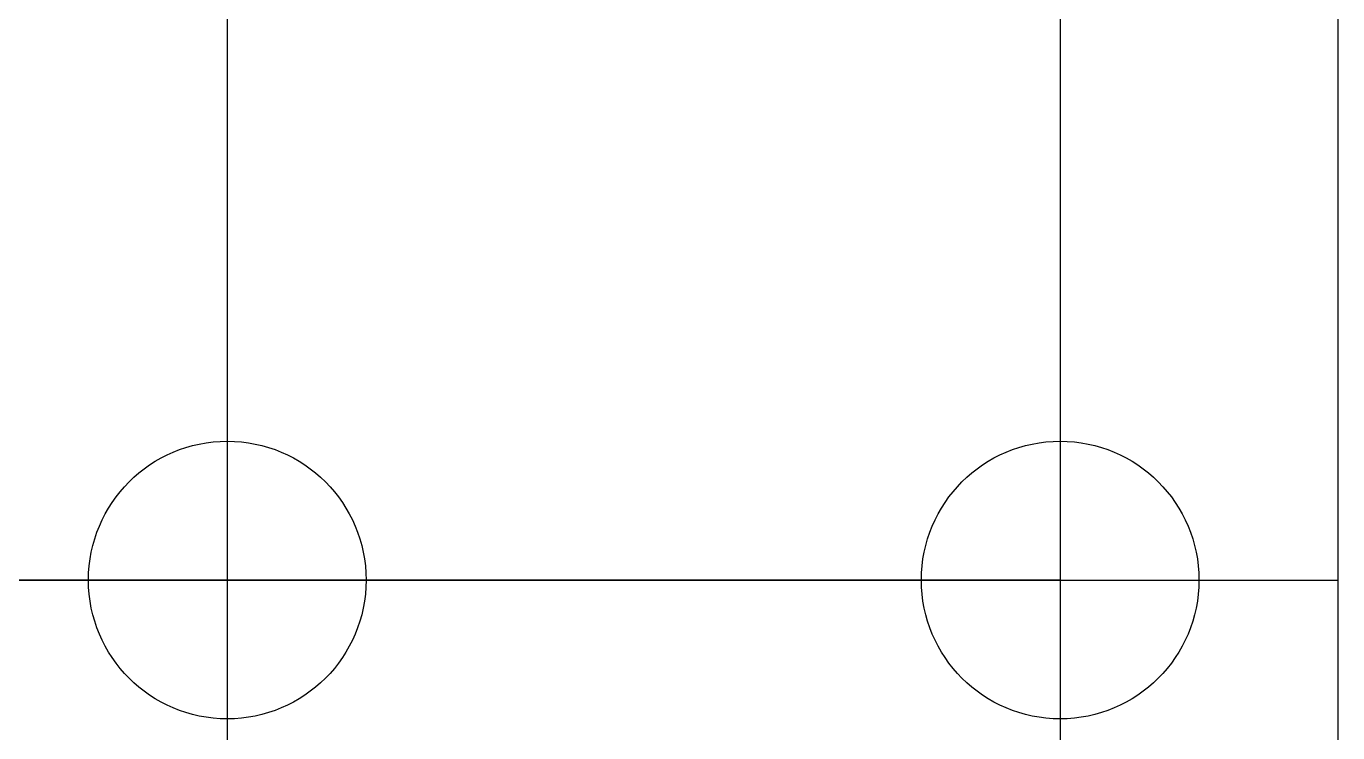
# Model space of a CAD drawing. Header units: metres. Extents: x 5647 to 71479, y 8406 to 50306.
# Drawn here: x 34413 to 36659, y 20226 to 21435 of the extents above; entities that cross this region are included whole.
import ezdxf

# ---------------------------------------------------------------- set-up
doc = ezdxf.new("R2010")
doc.units = ezdxf.units.M
for name, color, linetype in [('AXIS', 9, 'Continuous'), ('LI', 7, 'Continuous'), ('LIS', 2, 'Continuous')]:
    doc.layers.add(name, color=color, linetype=linetype)

msp = doc.modelspace()

# ---------------------------------------------------------------- linework, layer by layer
at = {"layer": 'AXIS'}
for p, q in [((34757.6, 23814.24), (34757.6, 20012.27)), ((36183.34, 23814.24), (36183.34, 19290.17)), ((32856.61, 20487.51), (36658.58, 20487.51))]:
    msp.add_line(p, q, dxfattribs=at)
at = {"layer": 'LI'}
for centre in [(34757.6, 20487.51), (36183.34, 20487.51)]:
    msp.add_circle(centre, 237.62, dxfattribs=at)
at = {"layer": 'LIS'}
for p, q in [((36658.58, 23814.24), (36658.58, 20012.27)), ((36183.34, 23338.99), (36183.34, 20487.51)), ((36183.34, 20487.51), (33331.86, 20487.51))]:
    msp.add_line(p, q, dxfattribs=at)

doc.saveas('drawing.dxf')
